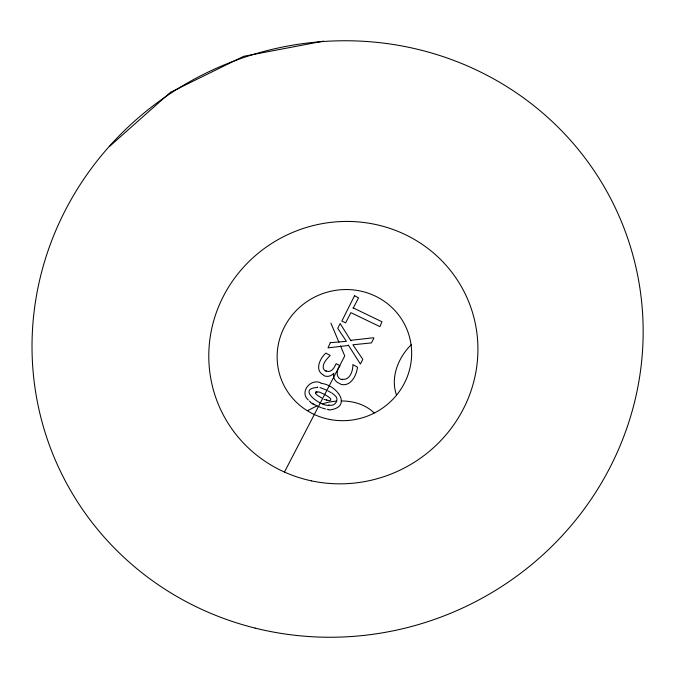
<?xml version="1.0" encoding="UTF-8"?>
<svg xmlns="http://www.w3.org/2000/svg" width="677" height="677" viewBox="0 0 677 677"><rect width="100%" height="100%" fill="white"/><g stroke="black" fill="none" stroke-linecap="round" stroke-linejoin="round"><path stroke-width="1.02" d="M333.643 373.518C332.737 377.512 335.03 381.616 338.796 383.148M284.442 472.064L344.737 355.924L340.506 345.905M411.286 344.678C398.491 357.287 390.189 377.123 396.434 394.809M109.801 146.19L170.418 92.334L243.635 56.326L323.589 41.111M333.896 373.179C331.451 376.065 327.321 377.385 323.834 375.617L323.665 375.117C314.17 370.564 319.976 358.082 325.942 353.089L330.207 355.493C326.915 358.878 322.667 362.889 323.2 368.043L324.224 369.972L326.212 371.385L326.043 370.894L328.438 371.504C332.686 371.301 334.506 366.9 336.173 363.642L339.989 365.842C336.3 370.023 335.496 378.375 342.3 379.729L342.105 379.222C349.814 380.728 353.149 370.734 352.844 364.607L357.507 367.188C356.508 375.312 351.05 386.635 341.191 384.46L339.532 383.41M307.9 410.524L317.005 405.853M322.328 403.839L328.819 402.113L336.435 401.055M341.174 400.979C353.055 400.852 365.478 404.482 374.136 412.902M328.929 410.059C353.394 407.334 336.824 384.578 320.949 383.36L320.788 382.843C310.54 378.096 299.268 392.008 308.238 400.005M323.978 399.379L329.521 400.725L330.858 400.048L330.469 398.567L328.599 396.908L324.275 394.276L319.451 392.118L316.734 391.755L315.465 392.33L315.77 393.726L317.758 395.546L322.057 398.118M327.118 409.255L328.751 409.509M321.82 407.918L325.476 409.001M320.018 387.54L326.212 389.96M318.571 406.581L321.008 407.588M314.636 404.634L317.758 406.242M327.846 390.857L331.121 392.652M312.275 403.196L313.857 404.228M310.836 402.688L314.01 404.77M331.942 393.1L333.989 394.632M309.465 401.08L310.692 402.155M334.489 395.14C340.345 399.108 334.726 407.427 328.616 404.897L328.794 405.438C320.103 406.005 296.399 388.446 317.665 387.464L317.505 386.948M330.901 323.166L338.949 342.215M326.602 399.785L326.771 400.319M330.3 342.689L328.04 347.86L348.486 345.482L348.274 345.025L360.367 364.04L362.813 359.369L352.895 344.771L371.402 342.917L373.865 338.187L373.628 337.747L350.72 340.328L350.923 340.776L340.167 323.555L337.73 328.294L346.404 341.326L330.3 342.689M354.562 295.671L341.868 321.076L345.608 322.87L350.898 312.647L379.907 326.627L381.963 321.778L352.988 307.79L353.199 308.196L358.531 297.88L354.562 295.671M316.887 392.279L315.617 392.855L315.465 392.33L316.887 392.279M255.212 628.121A307.138 296.628 -22.9 0 0 633.613 257.835A307.138 296.628 -22.9 0 0 123.942 131.042A307.138 296.628 -22.9 0 0 255.212 628.121M311.488 480.873A135.29 130.458 -22.9 0 0 472.512 312.537A135.29 130.458 -22.9 0 0 246.056 264.504A135.29 130.458 -22.9 0 0 311.488 480.873M329.344 419.376A67.624 65.195 -22.9 0 0 408.688 334.21A67.624 65.195 -22.9 0 0 295.138 311.725A67.624 65.195 -22.9 0 0 329.344 419.376"/></g></svg>
